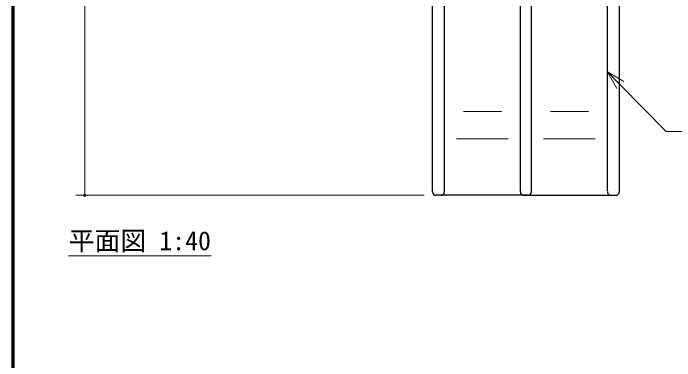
# Model space of a CAD drawing. Units: millimetres, scale not verified. Extents: x 600 to 16200, y 600 to 11280.
# Drawn here: x 600 to 4174, y 6428 to 8305 of the extents above; entities that cross this region are included whole.
import ezdxf
from ezdxf.enums import TextEntityAlignment as Align

# ---------------------------------------------------------------- set-up
doc = ezdxf.new("R2010")
doc.units = ezdxf.units.MM
doc.header["$LTSCALE"] = 40
doc.linetypes.add('USER3', pattern=[17.145, 11.43, -5.715])
for name, color, linetype, lineweight in [('D-STR-1', 1, 'Continuous', 25), ('D-STR-3', 251, 'Continuous', 9), ('D-STR-DIM', 7, 'Continuous', 13), ('D-STR-HTXT', 7, 'Continuous', 13), ('D-STR-TXT', 7, 'Continuous', 13), ('D-TTL', 7, 'Continuous', 70)]:
    doc.layers.add(name, color=color, linetype=linetype, lineweight=lineweight)
doc.styles.add('ＭＳ ゴシック', font='')
doc.styles.get('ＭＳ ゴシック').set_extended_font_data('MS Gothic')

msp = doc.modelspace()

# ---------------------------------------------------------------- linework, layer by layer
at = {"layer": 'D-STR-1'}
for p, q in [((2864.51, 7341.41), (2864.51, 9216.41)), ((2929.51, 7341.41), (2929.51, 9216.41)), ((3339.51, 7341.41), (3339.51, 9216.41)), ((3399.51, 7341.41), (3399.51, 9216.41)), ((3809.51, 7344.96), (3809.51, 9216.41)), ((3874.51, 7341.41), (3874.51, 9216.41)), ((3384.51, 7321.41), (2884.51, 7321.41)), ((3354.51, 7321.41), (3854.51, 7321.41))]:
    msp.add_line(p, q, dxfattribs=at)
for centre, start, end in [((2884.51, 7341.41), 180, 270), ((2909.51, 7341.41), 270, 0), ((3359.51, 7341.41), 180, 270), ((3379.51, 7341.41), 270, 0), ((3829.51, 7341.41), 180, 270), ((3854.51, 7341.41), 270, 0)]:
    msp.add_arc(centre, 20, start, end, dxfattribs=at)
at = {"layer": 'D-STR-3', "linetype": 'USER3'}
for p, q in [((3031.97, 7774.27), (3237.05, 7774.27)), ((3707.05, 7774.27), (3501.97, 7774.27)), ((2995.18, 7626.29), (3273.84, 7626.29)), ((3743.84, 7626.29), (3465.18, 7626.29))]:
    msp.add_line(p, q, dxfattribs=at)
at = {"layer": 'D-STR-DIM'}
for p, q in [((986.26, 10396.96), (986.26, 7321.41)), ((2820.51, 7321.41), (938.26, 7321.41))]:
    msp.add_line(p, q, dxfattribs=at)
at = {"layer": 'D-STR-DIM', "lineweight": 0}
for start, end in [(90, 270), (270, 90)]:
    msp.add_arc((986.26, 7321.41), 6.25, start, end, dxfattribs=at)
at = {"layer": 'D-STR-HTXT'}
for p, q in [((3860.69, 7897.68), (3809.51, 7987.67)), ((3809.51, 7987.67), (3898.83, 7935.32)), ((3809.51, 7987.67), (3879.76, 7916.5))]:
    msp.add_line(p, q, dxfattribs=at)
msp.add_lwpolyline([(3879.76, 7916.5), (4127.69, 7665.31), (5778.94, 7665.31)], dxfattribs=at)
at = {"layer": 'D-STR-TXT'}
msp.add_line((899.19, 6993.77), (1669.19, 6993.77), dxfattribs=at)
at = {"layer": 'D-TTL'}
msp.add_lwpolyline([(600, 600), (600, 11280), (16200, 11280), (16200, 600)], close=True, dxfattribs=at)

# ---------------------------------------------------------------- texts
at = {"layer": 'D-STR-TXT', "style": 'ＭＳ ゴシック'}
msp.add_text('平面図 1:40', height=102.6, dxfattribs=at).set_placement((899.19, 6993.77), align=Align.BOTTOM_LEFT)

doc.saveas('drawing.dxf')
